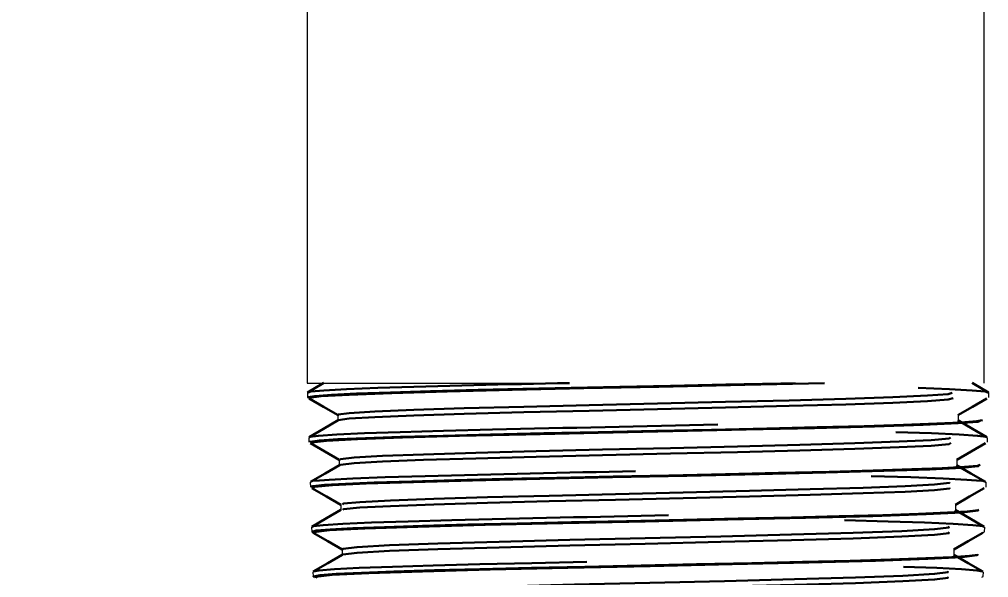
# Model space of a CAD drawing. Extents: x -36 to 1116, y 36 to 900.
# Drawn here: x 982.81 to 994.11, y 464.52 to 471.02 of the extents above; entities that cross this region are included whole.
import ezdxf

# ---------------------------------------------------------------- set-up
doc = ezdxf.new("R2010")
doc.units = 0
doc.header["$LTSCALE"] = 12
doc.header["$MEASUREMENT"] = 0
doc.header["$PDMODE"] = 33
doc.header["$PDSIZE"] = -0.5
doc.layers.get('Defpoints').update_dxf_attribs({"linetype": 'CONTINUOUS'})
doc.layers.add('AM_0', color=7, linetype='CONTINUOUS', lineweight=30)
doc.layers.add('DIM', color=1, linetype='CONTINUOUS')
doc.styles.add('ROMANS', font='ROMANS.shx', dxfattribs={"width": 0.85, "height": 5.76})
doc.styles.get("Standard").update_dxf_attribs({"font": 'sanss___.ttf'})
doc.dimstyles.get("Standard").update_dxf_attribs({"dimtxt": 0.18, "dimasz": 0.18, "dimexe": 0.18, "dimexo": 0.0625, "dimgap": 0.09, "dimtad": 0, "dimtih": 1, "dimtoh": 1, "dimdec": 4, "dimzin": 0, "dimdsep": 46, "dimtxsty": 'Standard', "dimcen": 0.09, "dimadec": 0, "dimazin": 0, "dimtfac": 1, "dimtdec": 4, "dimtofl": 0, "dimtmove": 0, "dimatfit": 3, "dimfxl": 1, "dimtolj": 1, "dimtzin": 0, "dimarcsym": 0})

# ---------------------------------------------------------------- blocks, each defined once
blk = doc.blocks.new('*D243')
at = {"layer": 'Defpoints', "color": 0, "transparency": 16777216}
for p in [(908.171, 532.88), (986.164, 532.88), (986.887, 460.88)]:
    blk.add_point(p, dxfattribs=at)
at = {"layer": 'DIM', "color": 0, "lineweight": -2, "transparency": 16777216}
for p, q in [((980.164, 532.88), (905.171, 532.88)), ((908.171, 527.12), (908.171, 505.109)), ((908.171, 466.64), (908.171, 488.651)), ((980.887, 460.88), (905.171, 460.88))]:
    blk.add_line(p, q, dxfattribs=at)
at = {"layer": 'DIM', "color": 0, "transparency": 16777216}
for points in [[(907.211, 527.12), (909.131, 527.12), (908.171, 532.88)], [(907.211, 466.64), (909.131, 466.64), (908.171, 460.88)]]:
    blk.add_solid(points, dxfattribs=at)
at = {"layer": 'DIM', "color": 0, "transparency": 16777216, "insert": (908.171, 496.88), "char_height": 5.76, "attachment_point": 5, "style": 'ROMANS'}
blk.add_mtext('\\A1;1\'-0"', dxfattribs=at)

msp = doc.modelspace()

# ---------------------------------------------------------------- linework, layer by layer
at = {"layer": 'AM_0', "lineweight": 18}
for p, q in [((986.16422, 532.88005), (986.16422, 466.78705)), ((994.05422, 466.78705), (994.05422, 532.88005)), ((986.16422, 466.78705), (989.22384, 466.78705)), ((986.16771, 466.67515), (986.16948, 466.61825)), ((994.10691, 466.67515), (994.10514, 466.61825)), ((986.52287, 466.41461), (986.52287, 466.35107)), ((993.75175, 466.41461), (993.75175, 466.35107)), ((986.18396, 466.15324), (986.18572, 466.09644)), ((986.19288, 466.15933), (986.1978, 466.15367)), ((994.08174, 466.15933), (994.07682, 466.15367)), ((994.09067, 466.15324), (994.0889, 466.09644)), ((986.53919, 465.89286), (986.53919, 465.82931)), ((993.73543, 465.89286), (993.73543, 465.82931)), ((986.20019, 465.63188), (986.20197, 465.57474)), ((986.25372, 465.64574), (986.20196, 465.63193)), ((994.0209, 465.64574), (994.07267, 465.63193)), ((994.07443, 465.63188), (994.07265, 465.57474)), ((986.55537, 465.37111), (986.55537, 465.30756)), ((993.71925, 465.37111), (993.71925, 465.30756)), ((986.21644, 465.10975), (986.2182, 465.05332)), ((994.05818, 465.10975), (994.05642, 465.05332)), ((986.22016, 465.05075), (986.23496, 465.0422)), ((994.05446, 465.05075), (994.03966, 465.0422)), ((986.57156, 464.84938), (986.57156, 464.78583)), ((993.70306, 464.84938), (993.70306, 464.78583)), ((986.23268, 464.58828), (986.23445, 464.53135)), ((986.23333, 464.59004), (986.2383, 464.58846)), ((986.23662, 464.52893), (986.25142, 464.52038)), ((994.038, 464.52893), (994.0232, 464.52038)), ((994.04129, 464.59004), (994.03632, 464.58846)), ((994.04194, 464.58828), (994.04017, 464.53135))]:
    msp.add_line(p, q, dxfattribs=at)
at = {"layer": 'AM_0', "flags": 128}
for points in [[(986.36006, 466.78808), (986.33937, 466.77612), (986.16981, 466.67815)], [(986.17993, 466.61858), (986.17265, 466.62195), (986.25316, 466.63583), (986.44701, 466.64997), (986.738, 466.66384), (987.13446, 466.67798), (987.60322, 466.69185), (988.15767, 466.706), (988.67735, 466.71818), (989.2401, 466.73058), (989.80951, 466.74269), (990.39813, 466.75515), (991.04529, 466.76889), (991.68419, 466.78317), (991.85248, 466.78705)], [(992.194, 466.78705), (991.26679, 466.76545), (990.26212, 466.74386), (989.39054, 466.72535), (988.55475, 466.70684), (987.79616, 466.68834), (987.15208, 466.66983), (986.65458, 466.65132), (986.32813, 466.63281), (986.18863, 466.61431), (986.20933, 466.6073)], [(993.91456, 466.78808), (993.93525, 466.77612), (994.10482, 466.67815)], [(986.35916, 466.70145), (986.20689, 466.68718), (986.17606, 466.67541)], [(986.98738, 466.72998), (986.6219, 466.71572), (986.35916, 466.70145)], [(993.68082, 466.67181), (993.63532, 466.65925), (993.39401, 466.64075), (992.99032, 466.62224), (992.44411, 466.60373), (991.78271, 466.58522), (991.03869, 466.56672), (990.24893, 466.54821), (989.45253, 466.5297), (988.68885, 466.51119), (987.99573, 466.49268), (987.40726, 466.47418), (986.95273, 466.45567), (986.6545, 466.43716), (986.5271, 466.41865), (986.53803, 466.41461)], [(993.28724, 466.72998), (993.65273, 466.71572), (993.91546, 466.70145)], [(993.91546, 466.70145), (994.06773, 466.68718), (994.09856, 466.67541)], [(986.18682, 466.60712), (986.3564, 466.50915), (986.52596, 466.41118)], [(993.69395, 466.61022), (993.63532, 466.59404), (993.39401, 466.57553), (992.99032, 466.55702), (992.44411, 466.53851), (991.78271, 466.52001), (991.03869, 466.5015), (990.24893, 466.48299), (989.45253, 466.46448), (988.68885, 466.44597), (987.99573, 466.42747), (987.40726, 466.40896), (986.95273, 466.39045), (986.6545, 466.37194), (986.5271, 466.35344), (986.52856, 466.35289)], [(994.0878, 466.60712), (993.91822, 466.50915), (993.74866, 466.41118)], [(986.52599, 466.35287), (986.35645, 466.25491), (986.1869, 466.15694)], [(986.19925, 466.09686), (986.19816, 466.10353), (986.30846, 466.11774), (986.52208, 466.13155), (986.84515, 466.14575), (987.25065, 466.15957), (987.75017, 466.17375), (988.3019, 466.18758), (988.92161, 466.20176), (989.55742, 466.2156), (990.22749, 466.22977), (990.87572, 466.24362), (991.52061, 466.25778), (992.10817, 466.27164), (992.65516, 466.28579), (993.11576, 466.29966), (993.5031, 466.3138), (993.78475, 466.32767), (993.96871, 466.34181), (994.03417, 466.35463)], [(993.99925, 466.34623), (993.98066, 466.33669), (993.75306, 466.31818), (993.34546, 466.29967), (992.77772, 466.28116), (992.07821, 466.26266), (991.28156, 466.24415), (990.42708, 466.22564), (989.55717, 466.20713), (988.71478, 466.18863), (987.94169, 466.17012), (987.276, 466.15161), (986.75058, 466.1331), (986.39164, 466.11459), (986.21652, 466.09609), (986.2268, 466.08522)], [(993.74863, 466.35287), (993.91817, 466.25491), (994.08772, 466.15694)], [(987.25018, 466.2164), (986.83234, 466.20213), (986.51108, 466.18786)], [(988.32394, 466.24493), (987.7523, 466.23066), (987.25018, 466.2164)], [(993.02444, 466.2164), (993.44228, 466.20213), (993.76354, 466.18786)], [(986.51108, 466.18786), (986.29582, 466.1736), (986.19288, 466.15933)], [(986.20254, 466.08571), (986.3721, 465.98775), (986.53919, 465.8912)], [(993.66287, 466.15066), (993.6457, 466.14104), (993.43775, 466.12253), (993.06538, 466.10402), (992.54674, 466.08551), (991.90775, 466.067), (991.18005, 466.0485), (990.39955, 466.02999), (989.60498, 466.01148), (988.83557, 465.99297), (988.12948, 465.97447), (987.52149, 465.95596), (987.04164, 465.93745), (986.71385, 465.91894), (986.55396, 465.90043), (986.56053, 465.89286)], [(993.66839, 466.08854), (993.6457, 466.07582), (993.43775, 466.05731), (993.06538, 466.0388), (992.54674, 466.02029), (991.90775, 466.00179), (991.18005, 465.98328), (990.39955, 465.96477), (989.60498, 465.94626), (988.83557, 465.92776), (988.12948, 465.90925), (987.52149, 465.89074), (987.04164, 465.87223), (986.71385, 465.85372), (986.55396, 465.83522), (986.55732, 465.83134)], [(994.07208, 466.08571), (993.90252, 465.98775), (993.73543, 465.8912)], [(993.76354, 466.18786), (993.9788, 466.1736), (994.08174, 466.15933)], [(986.54268, 465.83133), (986.37313, 465.73335), (986.20356, 465.63538)], [(986.21325, 465.5751), (986.23194, 465.5855), (986.36541, 465.59923), (986.61052, 465.61351), (986.94678, 465.62725), (987.3838, 465.64153), (987.88503, 465.65526), (988.46477, 465.66955), (989.07451, 465.68327), (989.73165, 465.69756), (990.3812, 465.71128), (991.04168, 465.72557), (991.65781, 465.7393), (992.24715, 465.75359), (992.76035, 465.76731), (993.21206, 465.7816), (993.56443, 465.79533), (993.82751, 465.80962), (993.97923, 465.82335), (994.00852, 465.8327)], [(993.98606, 465.8243), (993.98637, 465.81847), (993.79534, 465.79996), (993.42221, 465.78145), (992.88529, 465.76295), (992.21111, 465.74444), (991.43327, 465.72593), (990.59011, 465.70742), (989.72343, 465.68891), (988.87607, 465.67041), (988.08997, 465.6519), (987.40404, 465.63339), (986.85198, 465.61488), (986.46136, 465.59638), (986.25127, 465.57787), (986.23626, 465.56351)], [(993.73194, 465.83133), (993.90149, 465.73335), (994.07106, 465.63538)], [(986.69639, 465.67428), (986.42073, 465.66001), (986.25372, 465.64574)], [(987.53836, 465.70281), (987.07262, 465.68854), (986.69639, 465.67428)], [(992.73626, 465.70281), (993.202, 465.68854), (993.57823, 465.67428)], [(993.57823, 465.67428), (993.85389, 465.66001), (994.0209, 465.64574)], [(986.21955, 465.56346), (986.38912, 465.46549), (986.55537, 465.36943)], [(993.64928, 465.62835), (993.64953, 465.62282), (993.47505, 465.60431), (993.1343, 465.5858), (992.64401, 465.56729), (992.02839, 465.54879), (991.31816, 465.53028), (990.5483, 465.51177), (989.75698, 465.49326), (988.98333, 465.47475), (988.26563, 465.45625), (987.63941, 465.43774), (987.13542, 465.41923), (986.77884, 465.40072), (986.58709, 465.38222), (986.57651, 465.3711)], [(993.64911, 465.56677), (993.64953, 465.5576), (993.47505, 465.53909), (993.1343, 465.52058), (992.64401, 465.50208), (992.02839, 465.48357), (991.31816, 465.46506), (990.5483, 465.44655), (989.75698, 465.42804), (988.98333, 465.40954), (988.26563, 465.39103), (987.63941, 465.37252), (987.13542, 465.35401), (986.77884, 465.33551), (986.58709, 465.317), (986.57971, 465.30925)], [(994.05507, 465.56346), (993.8855, 465.46549), (993.71925, 465.36943)], [(986.21888, 465.05334), (986.27008, 465.06704), (986.43397, 465.08118), (986.6962, 465.09505), (987.06427, 465.10919), (987.50738, 465.12306), (988.03822, 465.13721), (988.61233, 465.15108), (989.24614, 465.16523), (989.88657, 465.17909), (990.55193, 465.19325), (991.18649, 465.2071), (991.80838, 465.22127), (992.36551, 465.23511), (992.87379, 465.24928), (993.29063, 465.26312), (993.62792, 465.2773), (993.85741, 465.29113), (993.98561, 465.30532), (993.9926, 465.3113)], [(986.5583, 465.30925), (986.38873, 465.21127), (986.21915, 465.11329)], [(993.97781, 465.30289), (993.98488, 465.30025), (993.79815, 465.27943), (993.38074, 465.25861), (992.75901, 465.23779), (991.97179, 465.21697), (991.06827, 465.19614), (990.10512, 465.17532), (989.14255, 465.1545), (988.24071, 465.13368), (987.45611, 465.11286), (986.83766, 465.09204), (986.42388, 465.07122), (986.24079, 465.05039), (986.26397, 465.04221)], [(993.71632, 465.30925), (993.88589, 465.21127), (994.05547, 465.11329)], [(987.84893, 465.18922), (987.34017, 465.17496), (986.91304, 465.16069)], [(992.42569, 465.18922), (992.93445, 465.17496), (993.36158, 465.16069)], [(986.35116, 465.13216), (986.23291, 465.11789), (986.23069, 465.11019)], [(986.91304, 465.16069), (986.58011, 465.14642), (986.35116, 465.13216)], [(993.63289, 465.11028), (993.64677, 465.1046), (993.47628, 465.08378), (993.09524, 465.06296), (992.52773, 465.04213), (991.80919, 465.02131), (990.98453, 465.00049), (990.10548, 464.97967), (989.22698, 464.95885), (988.40394, 464.93803), (987.68791, 464.91721), (987.12354, 464.89639), (986.74598, 464.87556), (986.57895, 464.85474), (986.59283, 464.84938)], [(993.36158, 465.16069), (993.69451, 465.14642), (993.92346, 465.13216)], [(993.92346, 465.13216), (994.04171, 465.11789), (994.04393, 465.11019)], [(986.23486, 465.04227), (986.40442, 464.9443), (986.57156, 464.84773)], [(993.63287, 465.04507), (993.64677, 465.03938), (993.47628, 465.01856), (993.09524, 464.99774), (992.52773, 464.97692), (991.80919, 464.9561), (990.98453, 464.93527), (990.10548, 464.91445), (989.22698, 464.89363), (988.40394, 464.87281), (987.68791, 464.85199), (987.12354, 464.83117), (986.74598, 464.81035), (986.57895, 464.78953), (986.58495, 464.7872)], [(994.03976, 465.04227), (993.8702, 464.9443), (993.70306, 464.84773)], [(986.57389, 464.78718), (986.40432, 464.6892), (986.23475, 464.59122)], [(986.24375, 464.53164), (986.23705, 464.53474), (986.31778, 464.54895), (986.50239, 464.56275), (986.79618, 464.57696), (987.17459, 464.59077), (987.64841, 464.60497), (988.17802, 464.61879), (988.77852, 464.63298), (989.39967, 464.64681), (990.0592, 464.66099), (990.7019, 464.67483), (991.3461, 464.689), (991.93787, 464.70285), (992.49409, 464.71701), (992.96819, 464.73086), (993.37367, 464.74502), (993.67657, 464.75888), (993.88551, 464.77303), (993.98299, 464.7869), (993.98, 464.79066)], [(993.96658, 464.78134), (993.97199, 464.77972), (993.79998, 464.7589), (993.39709, 464.73808), (992.78871, 464.71725), (992.01307, 464.69643), (991.11862, 464.67561), (990.1613, 464.65479), (989.20109, 464.63397), (988.29795, 464.61315), (987.50836, 464.59233), (986.88179, 464.57151), (986.4572, 464.55068), (986.26102, 464.52986), (986.28133, 464.52039)], [(993.70073, 464.78718), (993.8703, 464.6892), (994.03987, 464.59122)], [(986.48398, 464.61857), (986.3026, 464.6043), (986.23333, 464.59004)], [(987.15868, 464.6471), (986.77217, 464.63284), (986.48398, 464.61857)], [(988.17872, 464.67564), (987.63218, 464.66137), (987.15868, 464.6471)], [(989.42498, 464.70417), (988.78224, 464.6899), (988.17872, 464.67564)], [(993.11594, 464.6471), (993.50246, 464.63284), (993.79064, 464.61857)], [(993.79064, 464.61857), (993.97202, 464.6043), (994.04129, 464.59004)], [(993.62017, 464.58848), (993.6336, 464.58407), (993.4766, 464.56324), (993.10896, 464.54242), (992.55385, 464.5216), (991.84617, 464.50078), (991.03012, 464.47996), (990.15673, 464.45914), (989.28074, 464.43832), (988.45684, 464.4175), (987.73655, 464.39667), (987.16501, 464.37585), (986.77773, 464.35503), (986.59882, 464.33421), (986.61165, 464.32766)], [(993.62015, 464.52327), (993.6336, 464.51885), (993.4766, 464.49803), (993.10896, 464.47721), (992.55385, 464.45638), (991.84617, 464.43556), (991.03012, 464.41474), (990.15673, 464.39392), (989.28074, 464.3731), (988.45684, 464.35228), (987.73655, 464.33146), (987.16501, 464.31064), (986.77773, 464.28981), (986.59882, 464.26899), (986.60534, 464.26566)]]:
    msp.add_lwpolyline(points, dxfattribs=at)
at = {"layer": 'AM_0'}
for centre, radius, start, end in [((993.10772, 270.7194), 196.10612, 91.134816, 91.7884526), ((1023.45263, -1089.47248), 1556.11396, 91.19685257, 91.29354038), ((997.86582, 74.45528), 391.38381, 91.1527753, 91.5120415), ((1002.29409, -118.23543), 583.60345, 91.17028174, 91.41831074)]:
    msp.add_arc(centre, radius, start, end, dxfattribs=at)

# ---------------------------------------------------------------- dimensions: what is measured, and where the dimension line sits
at = {"layer": 'DIM'}
dim = msp.add_linear_dim(base=(908.17078, 532.88005), p1=(986.8869, 460.88005), p2=(986.16422, 532.88005), angle=90, dimstyle='Standard', override={"dimscale": 48, "dimtxt": 5.76, "dimasz": 0.12, "dimexe": 0.0625, "dimexo": 0.125, "dimgap": 0.1, "dimlfac": 0.166667, "dimzin": 3, "dimlunit": 4, "dimpost": '\\X', "dimtxsty": 'ROMANS', "dimcen": 0}, dxfattribs=at)
dim.commit()
dim.dimension.update_dxf_attribs({"geometry": '*D243', "text_midpoint": (908.17078, 496.88005)})

doc.saveas('drawing.dxf')
